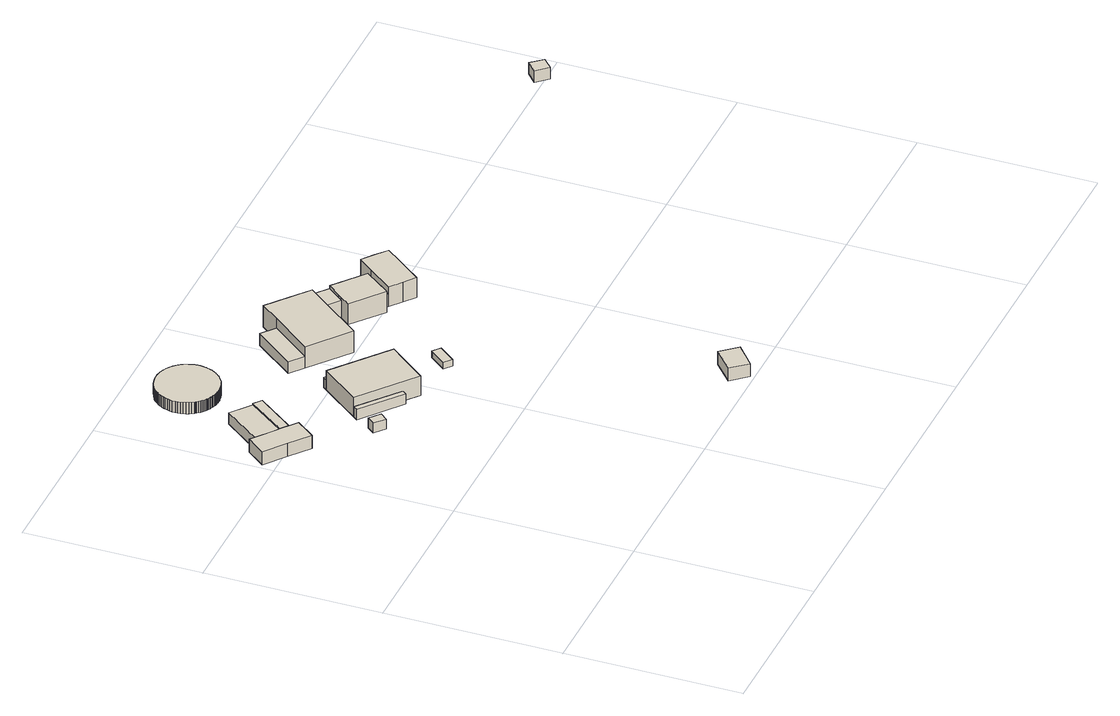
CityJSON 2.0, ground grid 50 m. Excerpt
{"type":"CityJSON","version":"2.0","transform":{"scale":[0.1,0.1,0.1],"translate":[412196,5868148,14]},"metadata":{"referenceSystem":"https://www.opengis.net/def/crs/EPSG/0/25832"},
"CityObjects":{
"building1":{"type":"Building","attributes":{"Gemeindeschluessel":"03454033","AbsoluteHoehe":"15.378","MittlereTraufHoehe":"19.22","Firsthoehe":"20.508","function":"31001_2720","roofType":"3100","measuredHeight":5.13},"address":[{"country":"Germany","locality":"Lorup"}],"children":["building1-1"],"geometry":[{"type":"MultiSurface","lod":"1","boundaries":[[[0,1,2,3,4,5,6,7]],[[8,9,10,11,12,13,14,15]],[[8,15,7,6]],[[9,8,6,5]],[[10,9,5,4]],[[11,10,4,3]],[[12,11,3,2]],[[1,16,17,2]],[[14,13,1,0]],[[15,14,0,7]],[[16,13,12,17]]]}]},
"building1-1":{"type":"BuildingPart","attributes":{"AbsoluteHoehe":"15.378","MittlereTraufHoehe":"18.448","Firsthoehe":"18.448","roofType":"1000","measuredHeight":3.07},"parents":["building1"],"geometry":[{"type":"MultiSurface","lod":"1","boundaries":[[[16,18,19,20,17]],[[21,22,23,13,12]],[[21,12,17,20]],[[22,21,20,19]],[[23,22,19,18]],[[13,23,18,16]],[[12,13,16,17]]]}]},
"building2":{"type":"Building","attributes":{"Gemeindeschluessel":"03454033","AbsoluteHoehe":"15.517","MittlereTraufHoehe":"19.166","Firsthoehe":"19.988","function":"31001_2720","roofType":"2100","measuredHeight":4.47},"address":[{"country":"Germany","locality":"Lorup"}],"geometry":[{"type":"MultiSurface","lod":"1","boundaries":[[[24,25,26,27,28]],[[29,30,31,32,33]],[[29,33,28,27]],[[30,29,27,26]],[[31,30,26,25]],[[32,31,25,24]],[[33,32,24,28]]]}]},
"building3":{"type":"Building","attributes":{"Gemeindeschluessel":"03454033","AbsoluteHoehe":"15.432","MittlereTraufHoehe":"19.348","Firsthoehe":"20.013","function":"51009_1610","roofType":"2100","measuredHeight":4.58},"address":[{"country":"Germany","locality":"Lorup"}],"geometry":[{"type":"MultiSurface","lod":"1","boundaries":[[[34,35,36,37]],[[21,38,39,22]],[[21,22,37,36]],[[38,21,36,35]],[[39,38,35,34]],[[22,39,34,37]]]}]},
"building4":{"type":"Building","attributes":{"Gemeindeschluessel":"03454033","AbsoluteHoehe":"15.533","MittlereTraufHoehe":"17.418","Firsthoehe":"19.715","function":"31001_2000","roofType":"3100","measuredHeight":4.18},"address":[{"country":"Germany","locality":"Lorup"}],"geometry":[{"type":"MultiSurface","lod":"1","boundaries":[[[40,41,42,43]],[[44,45,46,47]],[[44,47,43,42]],[[45,44,42,41]],[[46,45,41,40]],[[47,46,40,43]]]}]},
"building5":{"type":"Building","attributes":{"Gemeindeschluessel":"03454033","BezugspunktDach":"4000","AbsoluteHoehe":"15.43","MittlereTraufHoehe":"18.93","Firsthoehe":"18.93","function":"51003_1201","measuredHeight":3.5},"address":[{"country":"Germany","locality":"Lorup"}],"geometry":[{"type":"MultiSurface","lod":"1","boundaries":[[[48,49,50,51,52,53,54,55,56,57,58,59,60,61,62,63,64,65,66,67,68,69,70,71,72,73,74,75,76,77,78,79,80,81,82,83,84,85,86,87,88,89,90,91,92,93,94,95,96,97,98,99,100,101,102,103,104,105,106,107,108,109,110,111,112,113,114,115,116,117,118,119,120,121,122,123,124,125,126,127,128,129,130,131,132,133,134,135,136,137,138,139,140,141,142,143,144,145,146,147,148,149,150,151,152]],[[153,154,155,156,157,158,159,160,161,162,163,164,165,166,167,168,169,170,171,172,173,174,175,176,177,178,179,180,181,182,183,184,185,186,187,188,189,190,191,192,193,194,195,196,197,198,199,200,201,202,203,204,205,206,207,208,209,210,211,212,213,214,215,216,217,218,219,220,221,222,223,224,225,226,227,228,229,230,231,232,233,234,235,236,237,238,239,240,241,242,243,244,245,246,247,248,249,250,251,252,253,254,255,256,257]],[[153,257,152,151]],[[154,153,151,150]],[[155,154,150,149]],[[156,155,149,148]],[[157,156,148,147]],[[158,157,147,146]],[[159,158,146,145]],[[160,159,145,144]],[[161,160,144,143]],[[162,161,143,142]],[[163,162,142,141]],[[164,163,141,140]],[[165,164,140,139]],[[166,165,139,138]],[[167,166,138,137]],[[168,167,137,136]],[[169,168,136,135]],[[170,169,135,134]],[[171,170,134,133]],[[172,171,133,132]],[[173,172,132,131]],[[174,173,131,130]],[[175,174,130,129]],[[176,175,129,128]],[[177,176,128,127]],[[178,177,127,126]],[[179,178,126,125]],[[180,179,125,124]],[[181,180,124,123]],[[182,181,123,122]],[[183,182,122,121]],[[184,183,121,120]],[[185,184,120,119]],[[186,185,119,118]],[[187,186,118,117]],[[188,187,117,116]],[[189,188,116,115]],[[190,189,115,114]],[[191,190,114,113]],[[192,191,113,112]],[[193,192,112,111]],[[194,193,111,110]],[[195,194,110,109]],[[196,195,109,108]],[[197,196,108,107]],[[198,197,107,106]],[[199,198,106,105]],[[200,199,105,104]],[[201,200,104,103]],[[202,201,103,102]],[[203,202,102,101]],[[204,203,101,100]],[[205,204,100,99]],[[206,205,99,98]],[[207,206,98,97]],[[208,207,97,96]],[[209,208,96,95]],[[210,209,95,94]],[[211,210,94,93]],[[212,211,93,92]],[[213,212,92,91]],[[214,213,91,90]],[[215,214,90,89]],[[216,215,89,88]],[[217,216,88,87]],[[218,217,87,86]],[[219,218,86,85]],[[220,219,85,84]],[[221,220,84,83]],[[222,221,83,82]],[[223,222,82,81]],[[224,223,81,80]],[[225,224,80,79]],[[226,225,79,78]],[[227,226,78,77]],[[228,227,77,76]],[[229,228,76,75]],[[230,229,75,74]],[[231,230,74,73]],[[232,231,73,72]],[[233,232,72,71]],[[234,233,71,70]],[[235,234,70,69]],[[236,235,69,68]],[[237,236,68,67]],[[238,237,67,66]],[[239,238,66,65]],[[240,239,65,64]],[[241,240,64,63]],[[242,241,63,62]],[[243,242,62,61]],[[244,243,61,60]],[[245,244,60,59]],[[246,245,59,58]],[[247,246,58,57]],[[248,247,57,56]],[[249,248,56,55]],[[250,249,55,54]],[[251,250,54,53]],[[252,251,53,52]],[[253,252,52,51]],[[254,253,51,50]],[[255,254,50,49]],[[256,255,49,48]],[[257,256,48,152]]]}]},
"building6":{"type":"Building","attributes":{"Gemeindeschluessel":"03454033","AbsoluteHoehe":"15.717","MittlereTraufHoehe":"18.897","Firsthoehe":"24.668","function":"31001_2000","roofType":"3100","measuredHeight":8.95},"address":[{"country":"Germany","locality":"Lorup"}],"children":["building6-1","building6-2"],"geometry":[{"type":"MultiSurface","lod":"1","boundaries":[[[258,259,260,261]],[[262,263,264,265]],[[260,266,267,268,265,261]],[[263,269,270,259]],[[258,264,271,272,273,259]],[[265,264,258,261]],[[266,262,268,267]],[[272,271,263,273]]]}]},
"building6-1":{"type":"BuildingPart","attributes":{"AbsoluteHoehe":"15.717","MittlereTraufHoehe":"18.897","Firsthoehe":"18.897","roofType":"1000","measuredHeight":3.18},"parents":["building6"],"geometry":[{"type":"MultiSurface","lod":"1","boundaries":[[[267,266,274,275]],[[276,262,268,277]],[[276,277,275,274]],[[262,276,274,266]],[[277,268,267,275]],[[267,268,262,266]]]}]},
"building6-2":{"type":"BuildingPart","attributes":{"AbsoluteHoehe":"15.717","MittlereTraufHoehe":"18.897","Firsthoehe":"18.897","roofType":"1000","measuredHeight":3.18},"parents":["building6"],"geometry":[{"type":"MultiSurface","lod":"1","boundaries":[[[278,273,272,279]],[[271,263,280,281]],[[271,281,279,272]],[[280,263,273,278]],[[281,280,278,279]],[[263,271,272,273]]]}]},
"building7":{"type":"Building","attributes":{"Gemeindeschluessel":"03454033","AbsoluteHoehe":"15.435","MittlereTraufHoehe":"17.418","Firsthoehe":"17.418","function":"31001_2000","roofType":"1000","measuredHeight":1.98},"address":[{"country":"Germany","locality":"Lorup"}],"geometry":[{"type":"MultiSurface","lod":"1","boundaries":[[[282,283,284,285]],[[286,287,288,289]],[[286,289,285,284]],[[287,286,284,283]],[[288,287,283,282]],[[289,288,282,285]]]}]},
"building8":{"type":"Building","attributes":{"Gemeindeschluessel":"03454033","AbsoluteHoehe":"15.344","MittlereTraufHoehe":"17.735","Firsthoehe":"20.894","function":"31001_2000","roofType":"3100","measuredHeight":5.55},"address":[{"country":"Germany","locality":"Lorup"}],"geometry":[{"type":"MultiSurface","lod":"1","boundaries":[[[290,291,292,293]],[[294,295,296,297]],[[294,297,293,292]],[[295,294,292,291]],[[296,295,291,290]],[[297,296,290,293]]]}]},
"building9":{"type":"Building","attributes":{"Gemeindeschluessel":"03454033","AbsoluteHoehe":"15.709","MittlereTraufHoehe":"21.222","Firsthoehe":"23.944","function":"31001_2720","roofType":"5000","measuredHeight":8.23},"address":[{"country":"Germany","locality":"Lorup"}],"children":["building9-1"],"geometry":[{"type":"MultiSurface","lod":"1","boundaries":[[[298,299,300,301,302,303,304,305]],[[306,307,308,309,310,311,312,313]],[[304,314,315,305]],[[307,306,304,303]],[[308,307,303,302]],[[309,308,302,301]],[[310,309,301,300]],[[311,310,300,299]],[[312,311,299,298]],[[313,312,298,305]],[[314,306,313,315]]]}]},
"building9-1":{"type":"BuildingPart","attributes":{"AbsoluteHoehe":"15.709","MittlereTraufHoehe":"19.351","Firsthoehe":"20.328","roofType":"2100","measuredHeight":4.62},"parents":["building9"],"geometry":[{"type":"MultiSurface","lod":"1","boundaries":[[[315,314,316,317]],[[318,306,313,319]],[[318,319,317,316]],[[306,318,316,314]],[[319,313,315,317]],[[313,306,314,315]]]}]},
"building10":{"type":"Building","attributes":{"Gemeindeschluessel":"03454033","AbsoluteHoehe":"15.666","MittlereTraufHoehe":"21.621","Firsthoehe":"24.634","function":"31001_1000","roofType":"3100","measuredHeight":8.97},"address":[{"country":"Germany","locality":"Lorup","thoroughfareNumber":"9","thoroughfareName":"Gehlenberger Straße"}],"children":["building10-1"],"geometry":[{"type":"MultiSurface","lod":"1","boundaries":[[[320,321,322,323,324,325,326,327]],[[328,329,330,331,332,333,334,335]],[[328,335,327,326]],[[325,336,337,326]],[[324,338,339,336,325]],[[331,330,324,323]],[[332,331,323,322]],[[333,332,322,321]],[[334,333,321,320]],[[335,334,320,327]],[[336,329,328,337]],[[338,330,340,339]],[[340,329,336,339]]]}]},
"building10-1":{"type":"BuildingPart","attributes":{"AbsoluteHoehe":"15.666","MittlereTraufHoehe":"20.758","Firsthoehe":"22.785","roofType":"3100","measuredHeight":7.12},"parents":["building10"],"geometry":[{"type":"MultiSurface","lod":"1","boundaries":[[[337,339,338,341,342,343]],[[344,310,330,340,328,311]],[[344,311,343,342]],[[310,344,342,341]],[[330,310,341,338]],[[311,328,337,343]],[[339,340,330,338]],[[337,328,329,336]],[[336,329,340,339]]]}]},
"building11":{"type":"Building","attributes":{"Gemeindeschluessel":"03454033","AbsoluteHoehe":"15.659","MittlereTraufHoehe":"20.459","Firsthoehe":"24.153","function":"31001_1000","roofType":"3100","measuredHeight":8.49},"address":[{"country":"Germany","locality":"Lorup","thoroughfareNumber":"9A","thoroughfareName":"Gehlenberger Straße"}],"children":["building11-1","building11-2"],"geometry":[{"type":"MultiSurface","lod":"1","boundaries":[[[345,346,347,348,349,350,351,352,353]],[[354,355,356,357,358,359,360,361,362]],[[354,362,353,352]],[[351,363,364,352]],[[356,355,351,350]],[[357,356,350,349]],[[358,357,349,348]],[[359,358,348,347]],[[346,365,366,347]],[[361,360,346,345]],[[362,361,345,353]],[[363,355,354,364]],[[365,360,359,366]]]}]},
"building11-1":{"type":"BuildingPart","attributes":{"AbsoluteHoehe":"15.659","MittlereTraufHoehe":"19.638","Firsthoehe":"19.638","roofType":"1000","measuredHeight":3.98},"parents":["building11"],"geometry":[{"type":"MultiSurface","lod":"1","boundaries":[[[367,368,366,365]],[[359,369,370,360]],[[369,359,366,368]],[[370,369,368,367]],[[360,370,367,365]],[[359,360,365,366]]]}]},
"building11-2":{"type":"BuildingPart","attributes":{"AbsoluteHoehe":"15.659","MittlereTraufHoehe":"19.638","Firsthoehe":"19.638","roofType":"1000","measuredHeight":3.98},"parents":["building11"],"geometry":[{"type":"MultiSurface","lod":"1","boundaries":[[[363,371,372,373,364]],[[333,331,374,355,354]],[[333,354,364,373]],[[331,333,373,372]],[[374,331,372,371]],[[355,374,371,363]],[[354,355,363,364]]]}]},
"building12":{"type":"Building","attributes":{"Gemeindeschluessel":"03454033","BezugspunktDach":"4000","AbsoluteHoehe":"14.601","MittlereTraufHoehe":"18.101","Firsthoehe":"18.101","function":"31001_2500","measuredHeight":3.5},"address":[{"country":"Germany","locality":"Lorup"}],"geometry":[{"type":"MultiSurface","lod":"1","boundaries":[[[375,376,377,378]],[[379,380,381,382]],[[379,382,378,377]],[[380,379,377,376]],[[381,380,376,375]],[[382,381,375,378]]]}]}
},
"vertices":[
[122,941,55],[164,995,55],[121,1029,55],[106,1040,55],[62,1074,55],[47,1086,55],[6,1033,55],[64,987,55],[6,1033,14],[47,1086,14],[62,1074,14],[106,1040,14],[121,1029,14],[164,995,14],[122,941,14],[64,987,14],[164,995,44],[121,1029,44],
[165,997,44],[143,1014,44],[122,1030,44],[122,1030,14],[143,1014,14],[165,997,14],
[122,1030,50],[203,1137,50],[146,1182,50],[62,1074,50],[121,1029,50],[62,1074,15],[146,1182,15],[203,1137,15],[122,1030,15],[121,1029,15],
[225,1120,54],[203,1137,54],[122,1030,54],[143,1014,54],[203,1137,14],[225,1120,14],
[261,840,46],[244,819,46],[273,794,46],[291,815,46],[273,794,15],[244,819,15],[261,840,15],[291,815,15],
[145,1323,49],[146,1315,49],[148,1308,49],[150,1301,49],[153,1294,49],[156,1288,49],[160,1281,49],[162,1279,49],[164,1277,49],[167,1273,49],[170,1269,49],[174,1266,49],[177,1263,49],[180,1260,49],[184,1258,49],[187,1256,49],[190,1254,49],[194,1252,49],[197,1251,49],[201,1249,49],[205,1248,49],[210,1246,49],[214,1245,49],[219,1244,49],[224,1244,49],[227,1243,49],[232,1243,49],[237,1243,49],[242,1244,49],[246,1244,49],[250,1245,49],[254,1246,49],[258,1247,49],[261,1248,49],[265,1250,49],[269,1251,49],[273,1253,49],[277,1255,49],[281,1258,49],[285,1261,49],[289,1264,49],[293,1267,49],[296,1271,49],[299,1274,49],[301,1277,49],[304,1280,49],[306,1283,49],[308,1287,49],[310,1290,49],[312,1294,49],[313,1298,49],[315,1302,49],[316,1307,49],[318,1311,49],[318,1312,49],[318,1314,49],[319,1321,49],[320,1329,49],[320,1336,49],[319,1344,49],[317,1351,49],[315,1358,49],[313,1365,49],[310,1372,49],[306,1378,49],[302,1384,49],[297,1389,49],[292,1394,49],[287,1399,49],[282,1402,49],[277,1406,49],[271,1409,49],[266,1411,49],[261,1413,49],[255,1415,49],[250,1416,49],[245,1417,49],[240,1418,49],[235,1418,49],[231,1418,49],[227,1418,49],[222,1417,49],[218,1417,49],[215,1416,49],[211,1415,49],[207,1414,49],[203,1413,49],[199,1411,49],[195,1409,49],[191,1407,49],[187,1405,49],[182,1402,49],[178,1399,49],[174,1395,49],[170,1391,49],[166,1387,49],[162,1382,49],[158,1377,49],[155,1371,49],[152,1365,49],[150,1359,49],[148,1352,49],[146,1345,49],[145,1338,49],[145,1330,49],[145,1338,14],[146,1345,14],[148,1352,14],[150,1359,14],[152,1365,14],[155,1371,14],[158,1377,14],[162,1382,14],[166,1387,14],[170,1391,14],[174,1395,14],[178,1399,14],[182,1402,14],[187,1405,14],[191,1407,14],[195,1409,14],[199,1411,14],[203,1413,14],[207,1414,14],[211,1415,14],[215,1416,14],[218,1417,14],[222,1417,14],[227,1418,14],[231,1418,14],[235,1418,14],[240,1418,14],[245,1417,14],[250,1416,14],[255,1415,14],[261,1413,14],[266,1411,14],[271,1409,14],[277,1406,14],[282,1402,14],[287,1399,14],[292,1394,14],[297,1389,14],[302,1384,14],[306,1378,14],[310,1372,14],[313,1365,14],[315,1358,14],[317,1351,14],[319,1344,14],[320,1336,14],[320,1329,14],[319,1321,14],[318,1314,14],[318,1312,14],[318,1311,14],[316,1307,14],[315,1302,14],[313,1298,14],[312,1294,14],[310,1290,14],[308,1287,14],[306,1283,14],[304,1280,14],[301,1277,14],[299,1274,14],[296,1271,14],[293,1267,14],[289,1264,14],[285,1261,14],[281,1258,14],[277,1255,14],[273,1253,14],[269,1251,14],[265,1250,14],[261,1248,14],[258,1247,14],[254,1246,14],[250,1245,14],[246,1244,14],[242,1244,14],[237,1243,14],[232,1243,14],[227,1243,14],[224,1244,14],[219,1244,14],[214,1245,14],[210,1246,14],[205,1248,14],[201,1249,14],[197,1251,14],[194,1252,14],[190,1254,14],[187,1256,14],[184,1258,14],[180,1260,14],[177,1263,14],[174,1266,14],[170,1269,14],[167,1273,14],[164,1277,14],[162,1279,14],[160,1281,14],[156,1288,14],[153,1294,14],[150,1301,14],[148,1308,14],[146,1315,14],[145,1323,14],[145,1330,14],
[534,876,78],[379,1002,78],[292,892,78],[445,767,78],[292,892,17],[379,1002,17],[534,876,17],[445,767,17],[292,892,49],[405,800,49],[405,800,17],[292,893,17],[292,893,78],[483,917,17],[483,917,49],[379,1002,49],
[282,880,49],[395,788,49],[282,880,17],[395,788,17],
[388,1013,49],[493,928,49],[388,1013,17],[493,928,17],
[584,758,34],[605,741,34],[643,788,34],[622,805,34],[643,788,14],[605,741,14],[584,758,14],[622,805,14],
[864,107,53],[804,54,53],[843,8,53],[904,61,53],[843,8,13],[804,54,13],[864,107,13],[904,61,13],
[565,999,84],[659,1117,84],[698,1166,84],[700,1168,84],[644,1213,84],[587,1259,84],[545,1206,84],[452,1090,84],[545,1206,17],[587,1259,17],[644,1213,17],[700,1168,17],[698,1166,17],[659,1117,17],[565,999,17],[452,1090,17],[545,1206,54],[452,1090,54],
[506,1237,54],[413,1121,54],[506,1237,17],[413,1121,17],
[766,987,82],[779,1003,82],[796,1025,82],[825,1063,82],[737,1134,82],[707,1097,82],[698,1086,82],[677,1059,82],[698,1086,17],[707,1097,17],[737,1134,17],[825,1063,17],[796,1025,17],[779,1003,17],[766,987,17],[677,1059,17],[707,1097,73],[698,1086,73],[737,1134,73],[718,1110,73],[718,1110,17],
[698,1166,73],[678,1141,73],[659,1117,73],[678,1141,17],
[857,940,79],[889,980,79],[916,1013,79],[947,1053,79],[915,1079,79],[882,1105,79],[848,1062,79],[792,992,79],[824,966,79],[792,992,17],[848,1062,17],[882,1105,17],[915,1079,17],[947,1053,17],[916,1013,17],[889,980,17],[857,940,17],[824,966,17],[848,1062,56],[792,992,56],[889,980,56],[916,1013,56],
[897,973,56],[924,1007,56],[924,1007,17],[897,973,17],
[834,1074,56],[825,1063,56],[779,1003,56],[834,1074,17],
[1925,989,41],[1955,1016,41],[1926,1049,41],[1895,1022,41],[1926,1049,6],[1955,1016,6],[1925,989,6],[1895,1022,6]
]}
